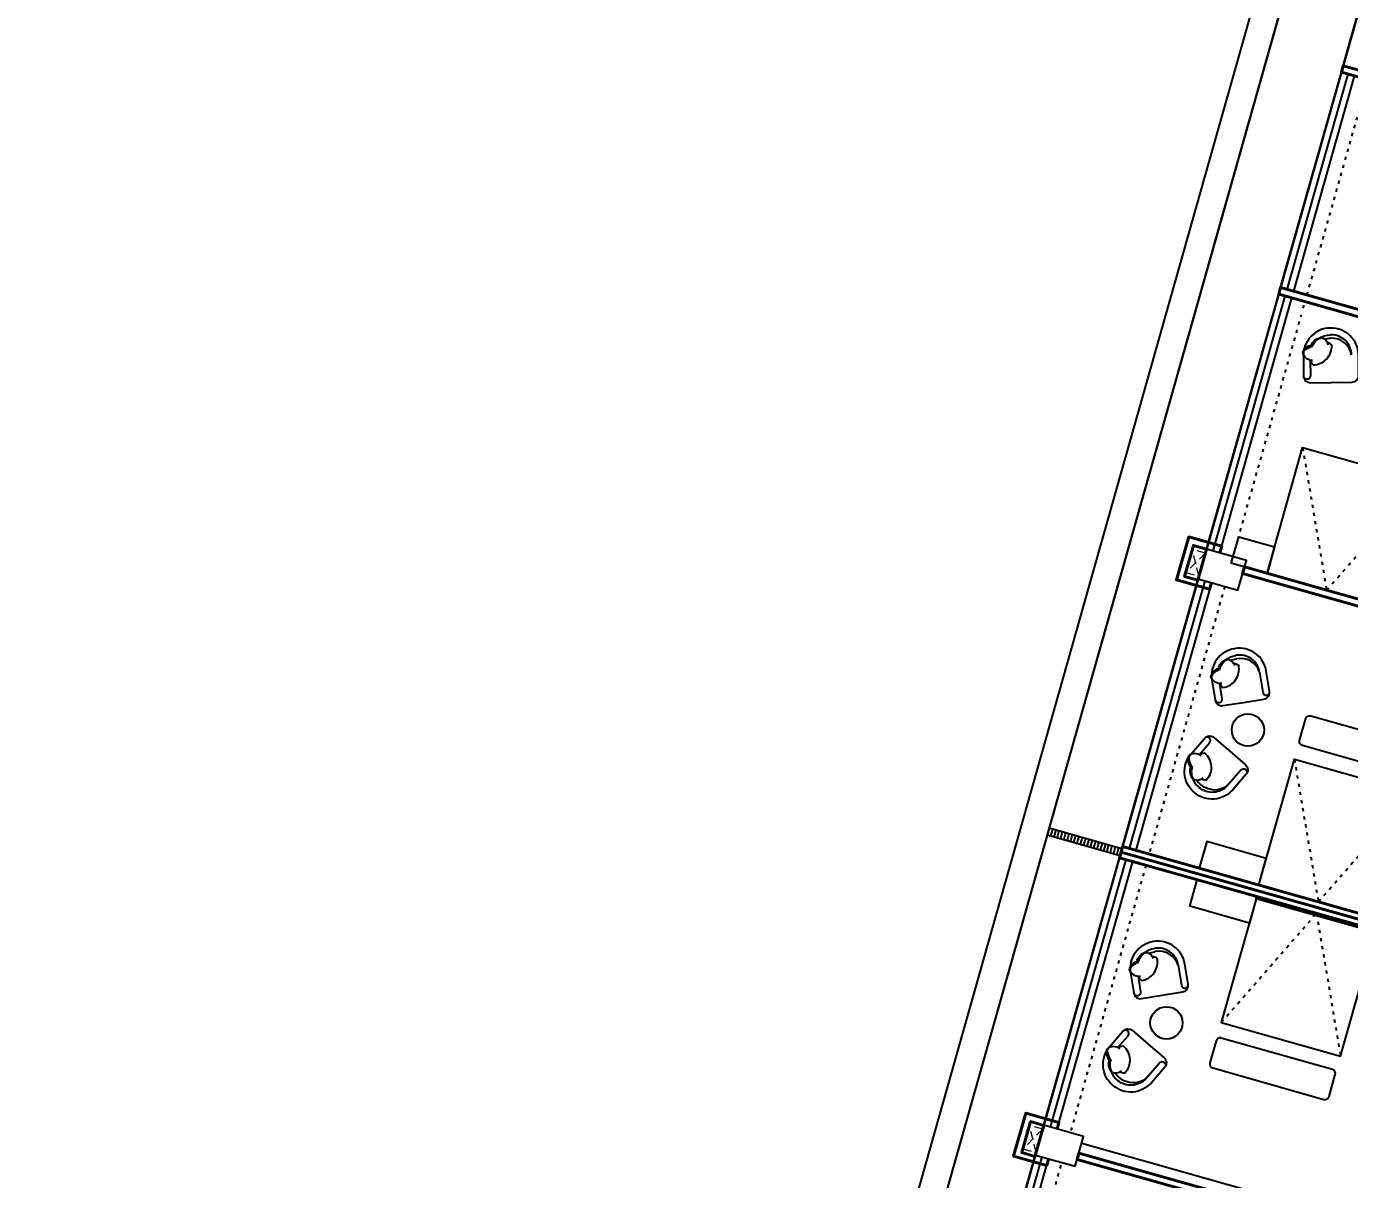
# Model space of a CAD drawing. Header units: millimetres. Extents: x -361681467 to 361175952, y -1292982 to 1550216.
# Drawn here: x -52838 to -33614, y 164505 to 181261 of the extents above; entities that cross this region are included whole.
import ezdxf

# ---------------------------------------------------------------- set-up
doc = ezdxf.new("R2010")
doc.units = ezdxf.units.MM
doc.header["$MEASUREMENT"] = 0
doc.linetypes.add('ACAD_ISO03W100', pattern=[30, 12, -18])
doc.linetypes.add('HIDDEN', pattern=[0.375, 0.25, -0.125])
for name, color, linetype in [('220403_HDN_Penthouse Plan$0$220207_HDN_HBA_PH_PM$0$FURN', 8, 'Continuous'), ('A-CORE-OTLN', 160, 'Continuous'), ('IDEA - dim', 251, 'Continuous'), ('KT-Net manh', 139, 'Continuous'), ('Xref_NT1+NT2_MBDV Cot vach_220729$0$ccu12-Thay', 7, 'Continuous')]:
    doc.layers.add(name, color=color, linetype=linetype)
doc.layers.add('DO DIEN TICH SAN', color=40, linetype='Continuous', plot=False)
doc.layers.add('KT-lomo nuoc', color=3, linetype='HIDDEN', lineweight=5)
doc.layers.add('KT-Net cat', color=1, linetype='Continuous', lineweight=40)

# ---------------------------------------------------------------- blocks, each defined once
blk = doc.blocks.new('46')
at = {"layer": '220403_HDN_Penthouse Plan$0$220207_HDN_HBA_PH_PM$0$FURN'}
for p, q in [((-9600, -4225), (-9600, -85)), ((-9500, -4125), (-9500, -85)), ((-9400, -4125), (-9400, -85)), ((-9600, -12925), (-9600, -4475)), ((-9500, -12825), (-9500, -4575)), ((-9400, -12825), (-9400, -4575))]:
    blk.add_line(p, q, dxfattribs=at)
at = {"layer": 'A-CORE-OTLN', "color": 2}
blk.add_lwpolyline([(-9600, -4575), (-9000, -4575), (-9000, -4125), (-9600, -4125)], close=True, dxfattribs=at)
at = {"layer": 'IDEA - dim'}
blk.add_line((-9000, -4225), (-5725, -4225), dxfattribs=at)
at = {"layer": 'IDEA - dim', "elevation": 0}
for points in [[(-7525, -85), (-7525, -485), (-8425, -485), (-8425, -85)], [(-7525, -85), (-5725, -85), (-5725, -121), (-7525, -121)], [(-7525, -85), (-7525, -1985), (-5725, -1985), (-5725, -85)]]:
    blk.add_lwpolyline(points, close=True, dxfattribs=at)
at = {"layer": 'IDEA - dim', "extrusion": (2.56577e-06, 5.86042e-08, 1), "elevation": 0}
for points in [[(-8460, -1841), (-8187, -1713, 0.414214), (-8139, -1582), (-8265, -1314, 0.414214), (-8789, -1122), (-8794, -1124), (-8798, -1126, 0.414214), (-8990, -1651), (-8865, -1920, 0.414214), (-8733, -1968), (-8460, -1841)], [(-9018, -1610, -0.14773), (-8923, -1472, -0.213343), (-8860, -1305, -0.178662)], [(-8944, -1474, -0.306663), (-8860, -1305, -0.30633), (-8728, -1362, 0.872847)], [(-8874, -1314, -0.130591), (-8757, -1216), (-8752, -1214)], [(-8861, -1671, 0.165541), (-8806, -1717, 0.425989), (-8674, -1343, 0.121523), (-8750, -1336, -7.115464)], [(-8808, -1306, -0.072384), (-8736, -1261), (-8731, -1259)], [(-8354, -1355, 0.414214), (-8748, -1212), (-8752, -1214)], [(-8354, -1355, 0.372719), (-8727, -1257), (-8731, -1259)], [(-8837, -1663, -0.356772), (-9018, -1610, -0.249542), (-8945, -1463, 9.61688)], [(-8354, -1355), (-8229, -1624, 0.414214), (-8163, -1648), (-8163, -1648, 0.414214), (-8139, -1582)], [(-8871, -1672), (-8775, -1878, -0.414214), (-8799, -1944), (-8799, -1944, -0.414214), (-8865, -1920)]]:
    blk.add_lwpolyline(points, format="xyb", dxfattribs=at)
at = {"layer": 'IDEA - dim', "elevation": 0}
blk.add_lwpolyline([(-7525, -2266), (-7525, -2596, 0.414203), (-7465, -2656), (-5785, -2656, 0.414224), (-5725, -2596), (-5725, -2266, 0.414203), (-5785, -2206), (-7465, -2206, 0.414224)], format="xyb", close=True, dxfattribs=at)
at = {"layer": 'IDEA - dim', "extrusion": (2.56577e-06, -5.86042e-08, 1), "elevation": 0}
for points in [[(-8460, -2578), (-8187, -2705, -0.414214), (-8139, -2837), (-8265, -3105, -0.414214), (-8789, -3297), (-8794, -3294), (-8798, -3292, -0.414214), (-8990, -2767), (-8865, -2499, -0.414214), (-8733, -2451), (-8460, -2578)], [(-8871, -2746), (-8775, -2541, 0.414214), (-8799, -2475), (-8799, -2475, 0.414214), (-8865, -2499)], [(-8837, -2756, 0.356772), (-9018, -2809, 0.249542), (-8945, -2956, -9.61688)], [(-9018, -2809, 0.14773), (-8923, -2947, 0.213343), (-8860, -3114, 0.178662)], [(-8861, -2748, -0.165541), (-8806, -2702, -0.425989), (-8674, -3076, -0.121523), (-8750, -3083, 7.115464)], [(-8354, -3063), (-8229, -2795, -0.414214), (-8163, -2771), (-8163, -2771, -0.414214), (-8139, -2837)], [(-8944, -2945, 0.306663), (-8860, -3114, 0.30633), (-8728, -3057, -0.872847)], [(-8354, -3063, -0.414214), (-8748, -3207), (-8752, -3205)], [(-8354, -3063, -0.372719), (-8727, -3162), (-8731, -3160)], [(-8874, -3105, 0.130591), (-8757, -3203), (-8752, -3205)], [(-8808, -3113, 0.072384), (-8736, -3158), (-8731, -3160)]]:
    blk.add_lwpolyline(points, format="xyb", dxfattribs=at)
at = {"layer": 'IDEA - dim'}
blk.add_circle((-8290, -2209), 235, dxfattribs=at)
at = {"layer": 'KT-Net cat'}
for p, q in [((-9600, 0), (0, 0)), ((-9600, -85), (-9600, 0)), ((-9600, -85), (-2120, -85))]:
    blk.add_line(p, q, dxfattribs=at)
blk.add_lwpolyline([(-3870, -4375), (-9000, -4375), (-9000, -4475), (-3870, -4475), (-3870, -4375)], dxfattribs=at)
at = {"layer": 'KT-Net manh', "linetype": 'ACAD_ISO03W100', "ltscale": 4}
for p, q in [((-9200, -85), (-9200, -4125)), ((-9200, -12825), (-9200, -4575))]:
    blk.add_line(p, q, dxfattribs=at)
at = {"layer": 'KT-Net manh', "linetype": 'ACAD_ISO03W100', "ltscale": 4, "elevation": 0}
blk.add_lwpolyline([(-7525, -1985), (-6625, -85), (-5725, -1985)], dxfattribs=at)
blk = doc.blocks.new('47')
at = {"layer": 'A-CORE-OTLN', "color": 2, "elevation": 0}
blk.add_lwpolyline([(-9600, 4125), (-9000, 4125), (-9000, 4575), (-9600, 4575)], close=True, dxfattribs=at)
at = {"layer": 'IDEA - dim'}
for p, q in [((-9600, 85), (-9600, 4125)), ((-9500, 4125), (-9500, 85))]:
    blk.add_line(p, q, dxfattribs=at)
at = {"layer": 'IDEA - dim', "elevation": 0}
for points in [[(-9600, 11875), (-9600, 15725)], [(-9600, 8525), (-9600, 11775)], [(-9500, 8525), (-9500, 11775)], [(-9400, 8525), (-9400, 11775)], [(-9600, 4575), (-9600, 8425)], [(-9500, 4575), (-9500, 8425)], [(-9400, 4575), (-9400, 8425)], [(-9600, 4125), (-9400, 4125), (-9400, 85)]]:
    blk.add_lwpolyline(points, dxfattribs=at)
at = {"layer": 'IDEA - dim', "extrusion": (2.54651e-06, -3.19202e-07, 1), "elevation": 0}
for points in [[(-8518, 7399), (-8229, 7484, 0.414214), (-8162, 7607), (-8246, 7891, 0.414214), (-8738, 8157), (-8742, 8156), (-8747, 8155, 0.414214), (-9013, 7664), (-8929, 7379, 0.414214), (-8806, 7313), (-8518, 7399)], [(-8341, 7863, 0.414214), (-8709, 8063), (-8714, 8061)], [(-9035, 7709, -0.14773), (-8921, 7831, -0.213343), (-8834, 7987, -0.178662)], [(-8942, 7832, -0.306663), (-8834, 7987, -0.30633), (-8712, 7911, 0.872847)], [(-8889, 7626, 0.165541), (-8841, 7572, 0.425989), (-8656, 7922, 0.121523), (-8730, 7941, -7.115464)], [(-8849, 7981, -0.130591), (-8719, 8060), (-8714, 8061)], [(-8783, 7978, -0.072384), (-8705, 8013), (-8700, 8014)], [(-8341, 7863, 0.372719), (-8695, 8015), (-8700, 8014)], [(-8864, 7630, -0.356772), (-9035, 7709, -0.249542), (-8942, 7844, 9.61688)], [(-8899, 7625), (-8835, 7408, -0.414214), (-8868, 7346), (-8868, 7346, -0.414214), (-8929, 7379)]]:
    blk.add_lwpolyline(points, format="xyb", dxfattribs=at)
at = {"layer": 'IDEA - dim', "elevation": 0}
for points in [[(-8660, 4475), (-8660, 6375), (-6860, 6375), (-6860, 4475)], [(-7544, 85), (-7544, 1985), (-5744, 1985), (-5744, 85)], [(-7544, 85), (-7544, 485), (-8444, 485), (-8444, 85)]]:
    blk.add_lwpolyline(points, close=True, dxfattribs=at)
at = {"layer": 'IDEA - dim'}
blk.add_lwpolyline([(-8660, 4475), (-9200, 4475), (-9200, 4875), (-8660, 4875)], close=True, dxfattribs=at)
at = {"layer": 'IDEA - dim', "extrusion": (2.56577e-06, 5.86042e-08, 1), "elevation": 0}
for points in [[(-8479, 2578), (-8206, 2705, 0.414214), (-8159, 2837), (-8284, 3105, 0.414214), (-8809, 3297), (-8813, 3294), (-8818, 3292, 0.414214), (-9009, 2767), (-8884, 2499, 0.414214), (-8753, 2451), (-8479, 2578)], [(-9037, 2809, -0.14773), (-8942, 2947, -0.213343), (-8879, 3114, -0.178662)], [(-8963, 2945, -0.306663), (-8879, 3114, -0.30633), (-8747, 3057, 0.872847)], [(-8893, 3105, -0.130591), (-8776, 3203), (-8771, 3205)], [(-8880, 2748, 0.165541), (-8825, 2702, 0.425989), (-8693, 3076, 0.121523), (-8769, 3083, -7.115464)], [(-8827, 3113, -0.072384), (-8755, 3158), (-8750, 3160)], [(-8373, 3063, 0.414214), (-8767, 3207), (-8771, 3205)], [(-8373, 3063, 0.372719), (-8746, 3162), (-8750, 3160)], [(-8856, 2756, -0.356772), (-9037, 2809, -0.249542), (-8964, 2956, 9.61688)], [(-8373, 3063), (-8248, 2795, 0.414214), (-8182, 2771), (-8182, 2771, 0.414214), (-8159, 2837)], [(-8890, 2746), (-8794, 2541, -0.414214), (-8818, 2475), (-8818, 2475, -0.414214), (-8884, 2499)]]:
    blk.add_lwpolyline(points, format="xyb", dxfattribs=at)
at = {"layer": 'IDEA - dim', "elevation": 0}
blk.add_lwpolyline([(-7544, 2266), (-7544, 2596, -0.414203), (-7484, 2656), (-5804, 2656, -0.414224), (-5744, 2596), (-5744, 2266, -0.414203), (-5804, 2206), (-7484, 2206, -0.414224)], format="xyb", close=True, dxfattribs=at)
at = {"layer": 'IDEA - dim', "extrusion": (2.56577e-06, -5.86042e-08, 1), "elevation": 0}
for points in [[(-8479, 1841), (-8206, 1713, -0.414214), (-8159, 1582), (-8284, 1314, -0.414214), (-8809, 1122), (-8813, 1124), (-8818, 1126, -0.414214), (-9009, 1651), (-8884, 1920, -0.414214), (-8753, 1968), (-8479, 1841)], [(-8890, 1672), (-8794, 1878, 0.414214), (-8818, 1944), (-8818, 1944, 0.414214), (-8884, 1920)], [(-8856, 1663, 0.356772), (-9037, 1610, 0.249542), (-8964, 1463, -9.61688)], [(-9037, 1610, 0.14773), (-8942, 1472, 0.213343), (-8879, 1305, 0.178662)], [(-8880, 1671, -0.165541), (-8825, 1717, -0.425989), (-8693, 1343, -0.121523), (-8769, 1336, 7.115464)], [(-8373, 1355), (-8248, 1624, -0.414214), (-8182, 1648), (-8182, 1648, -0.414214), (-8159, 1582)], [(-8963, 1474, 0.306663), (-8879, 1305, 0.30633), (-8747, 1362, -0.872847)], [(-8373, 1355, -0.414214), (-8767, 1212), (-8771, 1214)], [(-8373, 1355, -0.372719), (-8746, 1257), (-8750, 1259)], [(-8893, 1314, 0.130591), (-8776, 1216), (-8771, 1214)], [(-8827, 1306, 0.072384), (-8755, 1261), (-8750, 1259)]]:
    blk.add_lwpolyline(points, format="xyb", dxfattribs=at)
at = {"layer": 'IDEA - dim'}
blk.add_circle((-8309, 2209), 235, dxfattribs=at)
at = {"layer": 'KT-Net cat'}
for p, q in [((-9600, 11875), (-5070, 11875)), ((-9600, 11775), (-9600, 11875)), ((-9600, 8525), (-5070, 8525)), ((-9600, 8425), (-9600, 8525)), ((-9600, 8425), (-5070, 8425))]:
    blk.add_line(p, q, dxfattribs=at)
at = {"layer": 'KT-Net cat', "elevation": 0}
blk.add_lwpolyline([(-5070, 11775), (-9600, 11775)], dxfattribs=at)
at = {"layer": 'KT-Net cat'}
for points in [[(-5620, 7225), (-5520, 7225), (-5520, 7325), (-5720, 7325), (-5720, 4475), (-9000, 4475), (-9000, 4375), (-3889, 4375), (-3889, 4475), (-3970, 4475), (-3970, 8525), (-4170, 8525), (-4170, 8425), (-4070, 8425), (-4070, 7325), (-4720, 7325), (-4720, 7225), (-4070, 7225), (-4070, 4475), (-5620, 4475)], [(-2039, 1772), (-2739, 1772), (-2739, 1672), (-2139, 1672), (-2139, 85), (-9600, 85), (-9600, 0), (0, 0), (0, 4225), (-170, 4225), (-170, 85), (-2039, 85)]]:
    blk.add_lwpolyline(points, close=True, dxfattribs=at)
at = {"layer": 'KT-Net manh', "linetype": 'ACAD_ISO03W100', "ltscale": 4}
for p, q in [((-9200, 8525), (-9200, 11775)), ((-9200, 8325), (-9200, 8425)), ((-9200, 4475), (-9200, 8225)), ((-9200, 4125), (-9200, 85))]:
    blk.add_line(p, q, dxfattribs=at)
at = {"layer": 'KT-Net manh', "linetype": 'ACAD_ISO03W100', "ltscale": 4, "elevation": 0}
for points in [[(-8660, 6375), (-7760, 4475), (-6860, 6375)], [(-7544, 1985), (-6644, 85), (-5744, 1985)]]:
    blk.add_lwpolyline(points, dxfattribs=at)
blk = doc.blocks.new('Louvre')
for p, q in [((-390, 976, 0), (-295, 1009, 0)), ((-374, 929, 0), (-279, 961, 0)), ((-357, 881, 0), (-263, 914, 0)), ((-341, 834, 0), (-246, 867, 0)), ((-325, 787, 0), (-230, 820, 0)), ((-308, 740, 0), (-214, 772, 0)), ((-292, 692, 0), (-197, 725, 0)), ((-276, 645, 0), (-181, 678, 0)), ((-260, 598, 0), (-165, 631, 0)), ((-243, 551, 0), (-148, 583, 0)), ((-227, 503, 0), (-132, 536, 0)), ((-211, 456, 0), (-116, 489, 0)), ((-194, 409, 0), (-99, 442, 0)), ((-178, 362, 0), (-83, 394, 0)), ((-162, 314, 0), (-67, 347, 0)), ((-145, 267, 0), (-50, 300, 0)), ((-129, 220, 0), (-34, 253, 0)), ((-113, 172, 0), (-18, 205, 0)), ((-96, 125, 0), (-1, 158, 0)), ((-80, 78, 0), (15, 111, 0)), ((-64, 31, 0), (31, 63, 0)), ((-47, -17, 0), (48, 16, 0))]:
    blk.add_line(p, q)
at = {"elevation": 0}
blk.add_lwpolyline([(48, 16), (-311, 1056), (-406, 1023), (-47, -17)], close=True, dxfattribs=at)
blk = doc.blocks.new('*U205')
at = {"layer": 'KT-lomo nuoc', "ltscale": 500}
for p, q in [((-336, 223), (0, 0)), ((-179, -90), (-157, 313))]:
    blk.add_line(p, q, dxfattribs=at)
blk.add_lwpolyline([(-179, -90), (-336, 223), (-157, 313), (0, 0)], close=True, dxfattribs=at)
blk = doc.blocks.new('*U213')
at = {"layer": 'KT-lomo nuoc', "ltscale": 500}
for p, q in [((-336, 223), (0, 0)), ((-179, -90), (-157, 313))]:
    blk.add_line(p, q, dxfattribs=at)
blk.add_lwpolyline([(-179, -90), (-336, 223), (-157, 313), (0, 0)], close=True, dxfattribs=at)
blk = doc.blocks.new('CTN TB 38')
at = {"layer": 'KT-Net cat', "elevation": 0}
for points in [[(-24168, -14552), (-24141, -14456), (-24621, -14319), (-24798, -14945), (-24317, -15081), (-24290, -14985)], [(-24488, -14949), (-24360, -14498), (-24552, -14443), (-24680, -14895), (-24488, -14949)], [(-26533, -22924), (-26506, -22828), (-26987, -22691), (-27164, -23317), (-26683, -23453), (-26656, -23357)], [(-26854, -23322), (-26726, -22870), (-26918, -22815), (-27046, -23267), (-26854, -23322)]]:
    blk.add_lwpolyline(points, dxfattribs=at)
at = {"layer": 'KT-lomo nuoc', "linetype": 'HIDDEN', "xscale": -0.9999999999999997, "rotation": 10.8976534755902}
for name, p in [('*U205', (-24664, -14837, 0)), ('*U213', (-27030, -23210, 0))]:
    blk.add_blockref(name, p, dxfattribs=at)

msp = doc.modelspace()

# ---------------------------------------------------------------- linework, layer by layer
at = {"layer": 'A-CORE-OTLN', "color": 2, "elevation": 0}
for points in [[(-38178.8, 164860.9), (-37601.4, 164697.8), (-37479, 165130.8), (-38056.4, 165294)], [(-38178.6, 164860.9), (-37601.2, 164697.7), (-37478.8, 165130.8), (-38056.2, 165293.9)]]:
    msp.add_lwpolyline(points, close=True, dxfattribs=at)
at = {"layer": 'DO DIEN TICH SAN', "elevation": 0}
msp.add_lwpolyline([(-28968.6, 121697.9), (-16329.8, 166425.6, 0.0598796), (-16109.1, 167830.9), (-17004.3, 168083.8), (-16925.4, 168362.9, 0.021715), (-16667.4, 169519.1, 0.087095), (-16665.6, 170245.9), (-18695.7, 178605.9), (-21498.7, 190181.4), (-21874.6, 191733.8), (-21987.2, 192120.9), (-21798.4, 192191.8, 0.6911473), (-31592.3, 192214.4), (-44738.6, 145697.4, 0.1897824)], format="xyb", dxfattribs=at)
at = {"layer": 'Xref_NT1+NT2_MBDV Cot vach_220729$0$ccu12-Thay'}
for p, q in [((-31592.6, 192214.5, 0), (-44740.7, 145691, 0)), ((-31592.3, 192214.5, 0), (-44740.4, 145690.9, 0)), ((-31592.3, 192214.4, 0), (-44740.4, 145690.9, 0))]:
    msp.add_line(p, q, dxfattribs=at)
at = {"layer": 'Xref_NT1+NT2_MBDV Cot vach_220729$0$ccu12-Thay', "elevation": 0}
for points in [[(-30026.9, 121997.7), (-16959.4, 168242.6, 0.0246876), (-16667.4, 169519.1, 0.0868938), (-16665.6, 170245.9), (-17155.9, 172247), (-21874, 191731.5, 0.771545), (-30539.3, 191895.6), (-44373.6, 142943.9)], [(-31972.8, 192340), (-45128, 145791.2, 0.2111738), (-45055.8, 145352.6, -0.1470455), (-44924.3, 145036.5), (-45431.1, 143242.8)], [(-31972.5, 192339.9), (-45127.8, 145791.1, 0.2111738), (-45055.5, 145352.5, -0.1470455), (-44924, 145036.4), (-45430.9, 143242.7)], [(-31972.5, 192339.9), (-45127.8, 145791.1, 0.2111738), (-45055.5, 145352.5, -0.1470455), (-44924, 145036.4), (-45430.8, 143242.7)]]:
    msp.add_lwpolyline(points, format="xyb", dxfattribs=at)

# ---------------------------------------------------------------- block references
at = {"rotation": 344.2212255667963}
for name, p in [('47', (-27696.3, 166652.8, 0)), ('46', (-27696.3, 166653, 0))]:
    msp.add_blockref(name, p, dxfattribs=at)
msp.add_blockref('CTN TB 38', (-11330.6, 188162.6, 0))
at = {"layer": 'KT-Net manh', "rotation": 235.174087613768}
msp.add_blockref('Louvre', (-37993.7, 169563, -0.2), dxfattribs=at)

doc.saveas('drawing.dxf')
